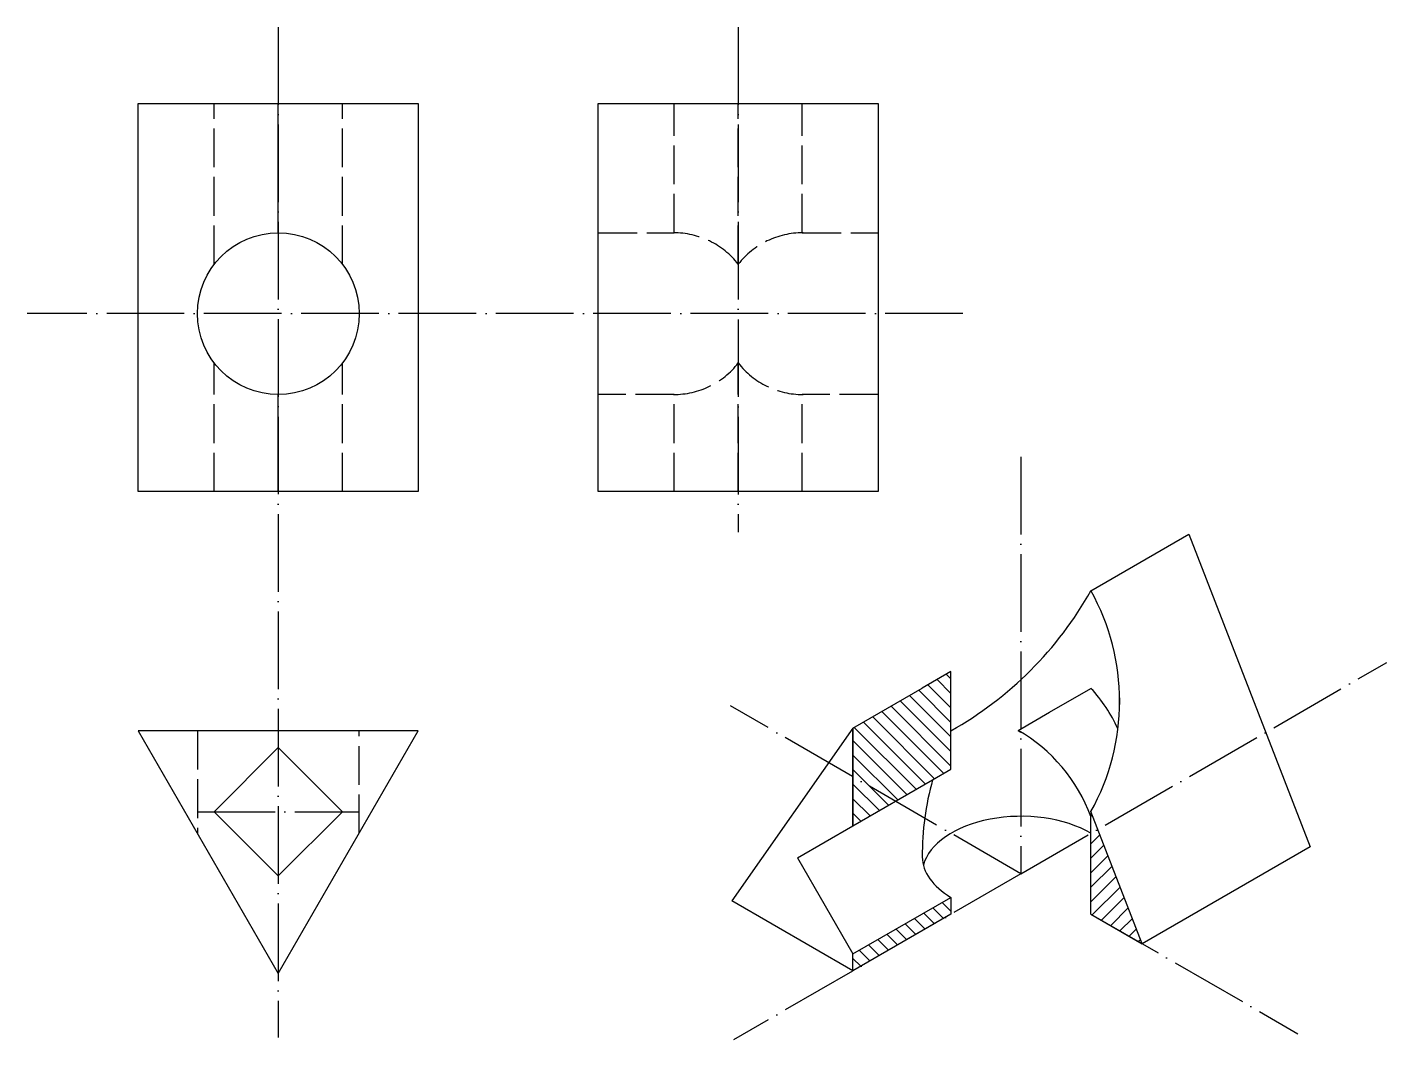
# Model space of a CAD drawing. Header units: millimetres. Extents: x 1242 to 1663, y 1810 to 2123.
import ezdxf

# ---------------------------------------------------------------- set-up
doc = ezdxf.new("R2010")
doc.units = ezdxf.units.MM
doc.linetypes.add('ACAD_ISO02W100', pattern=[15, 12, -3])
doc.linetypes.add('ACAD_ISO04W100', pattern=[30, 24, -3, 0, -3])
doc.layers.add('штриховая', color=80, linetype='ACAD_ISO02W100')
doc.layers.add('штрихпунктирная', color=10, linetype='ACAD_ISO04W100')

msp = doc.modelspace()

# ---------------------------------------------------------------- hatches: boundary and pattern name
h = msp.add_hatch()
h.set_pattern_fill('ANSI31', color=256, angle=90)
h.set_pattern_definition([(135, (-151.107, 40.23), (-2.245064, -2.245064), [])])
h.paths.add_polyline_path([(1528.22, 1923.84), (1519.37, 1918.73), (1497.91, 1906.34), (1497.91, 1891.34), (1511.07, 1883.74), (1522.56, 1890.37), (1528.22, 1893.64)])
h.paths.add_polyline_path([(1511.07, 1883.74), (1497.91, 1891.34), (1497.91, 1876.14)])
h.paths.add_polyline_path([(1528.22, 1848.84), (1528.22, 1854.04), (1497.91, 1836.54), (1497.91, 1831.34)])
h = msp.add_hatch()
h.set_pattern_fill('ANSI31', color=256)
h.set_pattern_definition([(45, (-151.107, 40.23), (-2.245064, 2.245064), [])])
h.paths.add_polyline_path([(1573.64, 1875.07), (1571.52, 1873.84), (1571.52, 1854.04), (1571.52, 1848.84), (1587.37, 1839.69)])

# ---------------------------------------------------------------- linework, layer by layer
for p, q in [((1276.87, 1979.49), (1276.87, 2099.49)), ((1276.87, 2099.49), (1363.47, 2099.49)), ((1320.17, 2059.49), (1320.17, 2099.49)), ((1363.47, 2099.49), (1363.47, 1979.49)), ((1419.14, 1979.49), (1419.14, 2099.49)), ((1419.14, 2099.49), (1505.74, 2099.49)), ((1505.74, 2099.49), (1505.74, 1979.49)), ((1320.17, 1979.49), (1320.17, 2009.49)), ((1363.47, 1979.49), (1276.87, 1979.49)), ((1505.74, 1979.49), (1419.14, 1979.49)), ((1571.52, 1948.84), (1601.83, 1966.34)), ((1601.83, 1966.34), (1639.33, 1869.69)), ((1528.22, 1923.84), (1519.37, 1918.73)), ((1528.22, 1893.64), (1528.22, 1923.84)), ((1497.91, 1906.34), (1519.37, 1918.73)), ((1558.75, 1911.27), (1571.52, 1918.64)), ((1580.37, 1915.68), (1580.37, 1913.69)), ((1549, 1905.64), (1558.75, 1911.27)), ((1549, 1905.64), (1558.75, 1911.27)), ((1497.91, 1906.34), (1460.41, 1852.99)), ((1497.91, 1876.14), (1497.91, 1906.34)), ((1497.91, 1906.34), (1497.91, 1876.14)), ((1549, 1905.64), (1549.87, 1905.14)), ((1549, 1905.64), (1549.87, 1905.14)), ((1522.56, 1890.37), (1528.22, 1893.64)), ((1497.91, 1876.14), (1522.56, 1890.37)), ((1587.37, 1839.69), (1571.52, 1880.53)), ((1571.52, 1880.53), (1571.52, 1879.04)), ((1480.76, 1866.24), (1497.91, 1876.14)), ((1571.52, 1854.04), (1571.52, 1879.04)), ((1519.37, 1868.16), (1519.37, 1866.54)), ((1639.33, 1869.69), (1587.37, 1839.69)), ((1480.76, 1866.24), (1497.91, 1836.54)), ((1497.91, 1831.34), (1460.41, 1852.99)), ((1497.91, 1836.54), (1528.22, 1854.04)), ((1528.22, 1854.04), (1528.22, 1848.84)), ((1571.52, 1848.84), (1571.52, 1854.04)), ((1528.22, 1848.84), (1497.91, 1831.34)), ((1571.52, 1848.84), (1587.37, 1839.69)), ((1497.91, 1831.34), (1497.91, 1836.54)), ((1497.91, 1831.34), (1497.91, 1836.54))]:
    msp.add_line(p, q)
for points in [[(1320.17, 1830.52), (1363.47, 1905.52), (1276.87, 1905.52)], [(1320.17, 1860.72), (1339.97, 1880.52), (1320.17, 1900.32), (1300.37, 1880.52)]]:
    msp.add_lwpolyline(points, close=True)
msp.add_circle((1320.17, 2034.49), 25)
for centre, radius, start, end in [((1472.83, 2004.24), 113.18, 299.3003, 330.6931), ((1510.08, 1914.69), 70.3, 330.9318, 29.0682), ((1536.62, 1886.34), 47.56, 24.608, 42.7816), ((1523.17, 1860.93), 51.64, 20.5296, 59.9754), ((1603.87, 1867.35), 84.51, 164.1889, 180.5487)]:
    msp.add_arc(centre, radius, start, end)
for centre, start_param, end_param in [((1549.87, 1861.34), 3.923008, 6.136178), ((1549.87, 1866.54), 6.283185, 7.064601)]:
    msp.add_ellipse(centre, major_axis=(-30.5, 0), ratio=0.581967, start_param=start_param, end_param=end_param)
at = {"layer": 'штриховая'}
for p, q in [((1300.37, 2049.75), (1300.37, 2099.49)), ((1339.97, 2049.75), (1339.97, 2099.49)), ((1442.64, 2059.49), (1442.64, 2099.49)), ((1462.44, 2049.75), (1462.44, 2099.49)), ((1482.24, 2059.49), (1482.24, 2099.49)), ((1419.14, 2059.49), (1442.64, 2059.49)), ((1482.24, 2059.49), (1505.74, 2059.49)), ((1300.37, 1979.49), (1300.37, 2019.22)), ((1339.97, 1979.49), (1339.97, 2019.22)), ((1462.44, 1979.49), (1462.44, 2019.22)), ((1442.64, 2009.49), (1419.14, 2009.49)), ((1442.64, 1979.49), (1442.64, 2009.49)), ((1505.74, 2009.49), (1482.24, 2009.49)), ((1482.24, 1979.49), (1482.24, 2009.49)), ((1295.17, 1905.52), (1295.17, 1873.82)), ((1345.17, 1873.82), (1345.17, 1905.52))]:
    msp.add_line(p, q, dxfattribs=at)
for centre, start, end in [((1442.53, 2034.25), 37.8886, 90.2576), ((1482.35, 2034.25), 89.7424, 142.1114), ((1442.53, 2034.72), 269.7424, 322.1114), ((1482.35, 2034.72), 217.8886, 270.2576)]:
    msp.add_arc(centre, 25.23, start, end, dxfattribs=at)
at = {"layer": 'штрихпунктирная'}
for p, q in [((1320.17, 2123.03), (1320.17, 1810.74)), ((1462.44, 2123.02), (1462.44, 1966.88)), ((1531.88, 2034.49), (1242.49, 2034.49)), ((1549.87, 1990.23), (1549.87, 1861.34)), ((1549.87, 1861.34), (1663.04, 1926.68)), ((1549.87, 1861.34), (1460, 1913.23)), ((1295.17, 1880.52), (1345.17, 1880.52)), ((1549.87, 1861.34), (1460.95, 1810)), ((1571.52, 1848.84), (1635.53, 1811.88))]:
    msp.add_line(p, q, dxfattribs=at)

doc.saveas('drawing.dxf')
